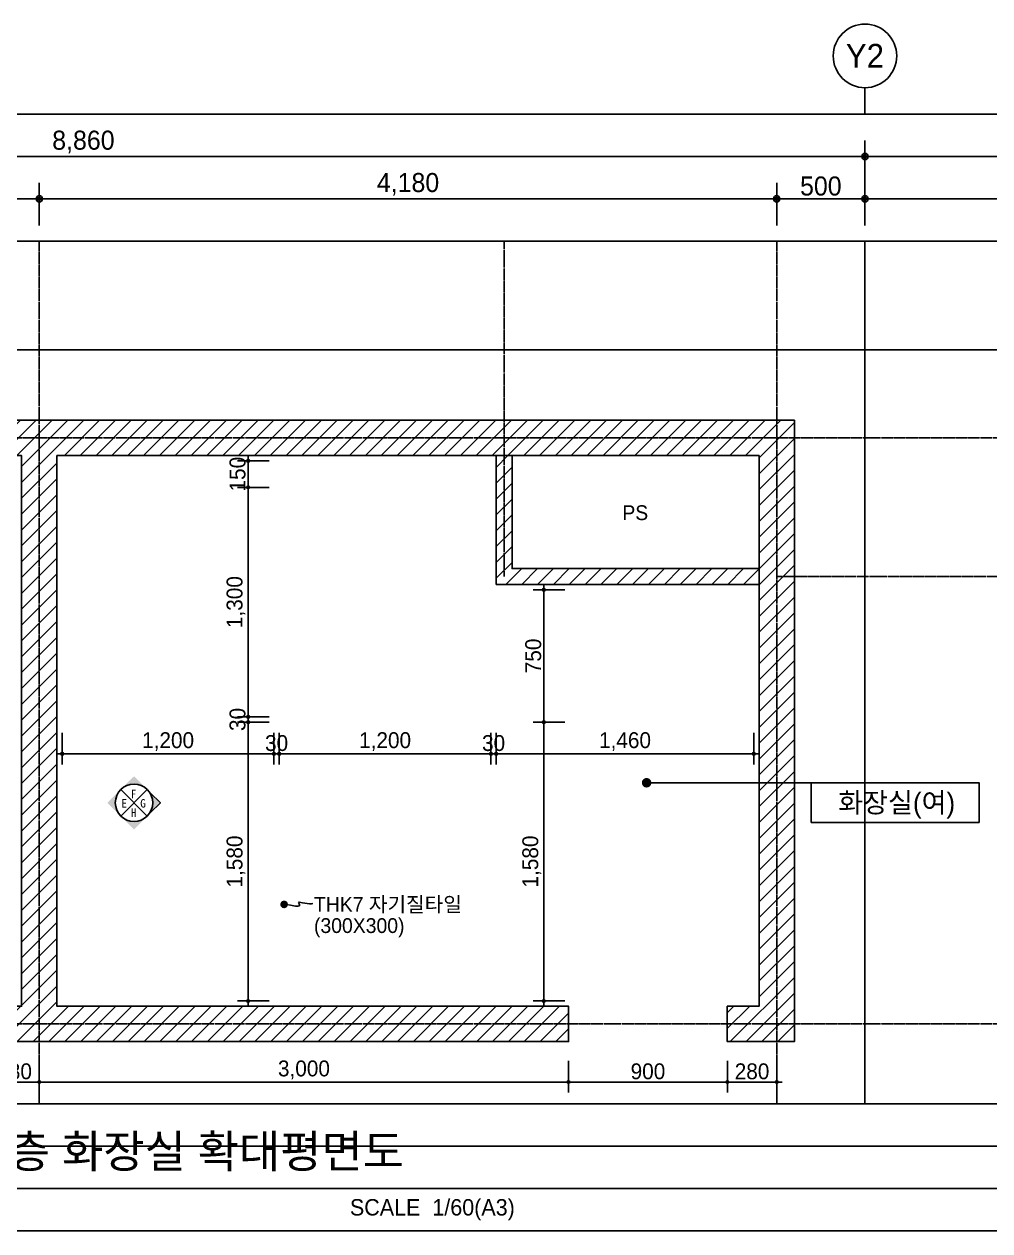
# Model space of a CAD drawing. Header units: millimetres. Extents: x 555 to 100215, y 750 to 17024.
# Drawn here: x 36260 to 41734, y 10187 to 17024 of the extents above; entities that cross this region are included whole.
import ezdxf
from ezdxf.enums import TextEntityAlignment as Align
from ezdxf.xclip import XClip

# ---------------------------------------------------------------- set-up
doc = ezdxf.new("R2010")
doc.units = ezdxf.units.MM
doc.header["$XCLIPFRAME"] = 2
doc.linetypes.add('CEN', pattern=[35, 30, -2, 1, -2])
for name, color, linetype in [('$ZCDB_AUDIT_GENERATED_600D18', 7, 'Continuous'), ('3TEX', 3, 'Continuous'), ('4A.TEC CEN', 1, 'CEN'), ('4A.TEC CEN 보조1', 14, 'CEN'), ('4A.TEC TEXT', 7, 'Continuous'), ('4A.TEC TEXT 2', 3, 'Continuous'), ('4A.TEC 심볼', 7, 'Continuous'), ('4A.TEC 해치 1', 9, 'Continuous'), ('CEN', 1, 'CEN'), ('DIM', 7, 'Continuous'), ('TEX', 3, 'Continuous'), ('㈜SE&C TEXT', 7, 'Continuous')]:
    doc.layers.add(name, color=color, linetype=linetype)
doc.layers.add('DEFPOINT', color=135, linetype='Continuous', plot=False)
doc.styles.add('1', font='')
doc.styles.add('GHS', font='malgun.ttf')
doc.styles.add('나눔고딕', font='')
doc.styles.add('돋움', font='')
doc.styles.add('돋음체', font='')
doc.styles.add('울릉도L', font='')
doc.styles.get('1').set_extended_font_data('DotumChe')
doc.styles.get('나눔고딕').set_extended_font_data('Dotum')
doc.styles.get('돋움').set_extended_font_data('Dotum')
doc.styles.get('돋음체').set_extended_font_data('Dotum')
doc.styles.get('울릉도L').set_extended_font_data('Dotum')
doc.dimstyles.new('DIM(3)', dxfattribs={"dimscale": 600, "dimtxt": 3, "dimasz": 1, "dimexe": 2, "dimexo": 3, "dimgap": 1, "dimtad": 1, "dimdec": 0, "dimzin": 0, "dimdsep": 46, "dimlunit": 6, "dimtxsty": '돋움', "dimblk1": 'DIMDOT', "dimblk2": 'DIMDOT', "dimsah": 1, "dimcen": 2.5, "dimclrd": 1, "dimclre": 1, "dimazin": 0, "dimtfac": 1, "dimtdec": 0, "dimtix": 1, "dimtmove": 2, "dimatfit": 2, "dimldrblk": 'DIMDOT', "dimfxl": 1, "dimtolj": 1, "dimtzin": 0, "dimarcsym": 0})
doc.dimstyles.new('DIM_600(외부치수)', dxfattribs={"dimscale": 400, "dimtxt": 3.3, "dimasz": 1, "dimexe": 2, "dimexo": 2, "dimgap": 1, "dimtad": 1, "dimdec": 0, "dimdsep": 46, "dimlunit": 6, "dimtxsty": '나눔고딕', "dimblk1": 'DIMDOT', "dimblk2": 'DIMDOT', "dimsah": 1, "dimcen": 2.5, "dimdle": 1.5, "dimclrd": 8, "dimclre": 8, "dimclrt": 3, "dimadec": 0, "dimazin": 0, "dimtfac": 1, "dimtdec": 0, "dimtix": 1, "dimtmove": 2, "dimatfit": 3, "dimldrblk": 'DIMDOT', "dimfxl": 1, "dimtvp": 1, "dimtolj": 1, "dimtzin": 0, "dimarcsym": 0})
pattern_1 = [(45, (24911.51, -139.75), (-44.90128, 44.90128), [])]

# ---------------------------------------------------------------- blocks, each defined once
blk = doc.blocks.new('DIMDOT')
at = {"color": 0}
blk.add_line((-2, 0), (2, 0), dxfattribs=at)
for radius in [0.5, 0.25]:
    blk.add_circle((0, 0), radius, dxfattribs=at)
blk = doc.blocks.new('*D84')
at = {"layer": '$ZCDB_AUDIT_GENERATED_600D18', "color": 8, "lineweight": -2, "transparency": 16777216}
for p, q in [((32165.8, 15884.4), (32165.8, 16124.4)), ((36345.8, 15884.4), (36345.8, 16124.4)), ((36309.8, 16034.4), (32201.8, 16034.4))]:
    blk.add_line(p, q, dxfattribs=at)
at = {"layer": 'Defpoints', "color": 0, "transparency": 16777216}
for p in [(32165.8, 16034.4), (32165.8, 15794.4), (36345.8, 15794.4, 1666.7)]:
    blk.add_point(p, dxfattribs=at)
at = {"layer": '$ZCDB_AUDIT_GENERATED_600D18', "color": 8, "lineweight": -2, "transparency": 16777216, "xscale": 36, "yscale": 36, "zscale": 36, "rotation": 180}
blk.add_blockref('DIMDOT', (32165.8, 16034.4), dxfattribs=at)
at = {"layer": '$ZCDB_AUDIT_GENERATED_600D18', "color": 8, "lineweight": -2, "transparency": 16777216, "xscale": 36, "yscale": 36, "zscale": 36}
blk.add_blockref('DIMDOT', (36345.8, 16034.4), dxfattribs=at)
at = {"layer": '$ZCDB_AUDIT_GENERATED_600D18', "color": 3, "transparency": 16777216, "insert": (34255.8, 16116.9), "char_height": 108, "attachment_point": 5, "style": '나눔고딕'}
blk.add_mtext('\\A1;4,180', dxfattribs=at)
blk = doc.blocks.new('*D85')
at = {"layer": '$ZCDB_AUDIT_GENERATED_600D18', "color": 8, "lineweight": -2, "transparency": 16777216}
for p, q in [((32165.8, 15884.4), (32165.8, 16364.4)), ((41025.8, 15884.4), (41025.8, 16364.4)), ((40989.8, 16274.4), (32201.8, 16274.4))]:
    blk.add_line(p, q, dxfattribs=at)
at = {"layer": 'Defpoints', "color": 0, "transparency": 16777216}
for p in [(32165.8, 16274.4), (32165.8, 15794.4, 2344.5), (41025.8, 15794.4, 163.9)]:
    blk.add_point(p, dxfattribs=at)
at = {"layer": '$ZCDB_AUDIT_GENERATED_600D18', "color": 8, "lineweight": -2, "transparency": 16777216, "xscale": 36, "yscale": 36, "zscale": 36, "rotation": 180}
blk.add_blockref('DIMDOT', (32165.8, 16274.4), dxfattribs=at)
at = {"layer": '$ZCDB_AUDIT_GENERATED_600D18', "color": 8, "lineweight": -2, "transparency": 16777216, "xscale": 36, "yscale": 36, "zscale": 36}
blk.add_blockref('DIMDOT', (41025.8, 16274.4), dxfattribs=at)
at = {"layer": '$ZCDB_AUDIT_GENERATED_600D18', "color": 3, "transparency": 16777216, "insert": (36595.8, 16356.9), "char_height": 108, "attachment_point": 5, "style": '나눔고딕'}
blk.add_mtext('\\A1;8,860', dxfattribs=at)
blk = doc.blocks.new('ccs122')
at = {"layer": '4A.TEC 심볼'}
blk.add_line((0, 8), (0, 3), dxfattribs=at)
blk.add_circle((0, 14), 6, dxfattribs=at)
at = {"layer": '4A.TEC TEXT 2', "color": 3, "style": 'GHS'}
blk.add_attdef('NO', text='', height=4.5, dxfattribs=at).set_placement((-0.01, 14.02), align=Align.MIDDLE_CENTER)
blk = doc.blocks.new('*D86')
at = {"layer": '$ZCDB_AUDIT_GENERATED_600D18', "color": 8, "lineweight": -2, "transparency": 16777216}
for p, q in [((36345.8, 15884.4), (36345.8, 16124.4)), ((40525.8, 15884.4), (40525.8, 16124.4)), ((36381.8, 16034.4), (40489.8, 16034.4))]:
    blk.add_line(p, q, dxfattribs=at)
at = {"layer": 'Defpoints', "color": 0, "transparency": 16777216}
for p in [(40525.8, 16034.4), (36345.8, 15794.4, 1666.7), (40525.8, 15794.4, 178.1)]:
    blk.add_point(p, dxfattribs=at)
at = {"layer": '$ZCDB_AUDIT_GENERATED_600D18', "color": 8, "lineweight": -2, "transparency": 16777216, "xscale": 36, "yscale": 36, "zscale": 36, "rotation": 180}
blk.add_blockref('DIMDOT', (36345.8, 16034.4), dxfattribs=at)
at = {"layer": '$ZCDB_AUDIT_GENERATED_600D18', "color": 8, "lineweight": -2, "transparency": 16777216, "xscale": 36, "yscale": 36, "zscale": 36}
blk.add_blockref('DIMDOT', (40525.8, 16034.4), dxfattribs=at)
at = {"layer": '$ZCDB_AUDIT_GENERATED_600D18', "color": 3, "transparency": 16777216, "insert": (38435.8, 16116.9), "char_height": 108, "attachment_point": 5, "style": '나눔고딕'}
blk.add_mtext('\\A1;4,180', dxfattribs=at)
blk = doc.blocks.new('*D88')
at = {"layer": '$ZCDB_AUDIT_GENERATED_600D18', "color": 8, "lineweight": -2, "transparency": 16777216}
for p, q in [((40525.8, 15884.4), (40525.8, 16124.4)), ((41025.8, 15884.4), (41025.8, 16124.4)), ((40989.8, 16034.4), (40561.8, 16034.4))]:
    blk.add_line(p, q, dxfattribs=at)
at = {"layer": 'Defpoints', "color": 0, "transparency": 16777216}
for p in [(40525.8, 16034.4), (40525.8, 15794.4, 178.1), (41025.8, 15794.4, 356.1)]:
    blk.add_point(p, dxfattribs=at)
at = {"layer": '$ZCDB_AUDIT_GENERATED_600D18', "color": 8, "lineweight": -2, "transparency": 16777216, "xscale": 36, "yscale": 36, "zscale": 36, "rotation": 180}
blk.add_blockref('DIMDOT', (40525.8, 16034.4), dxfattribs=at)
at = {"layer": '$ZCDB_AUDIT_GENERATED_600D18', "color": 8, "lineweight": -2, "transparency": 16777216, "xscale": 36, "yscale": 36, "zscale": 36}
blk.add_blockref('DIMDOT', (41025.8, 16034.4), dxfattribs=at)
at = {"layer": '$ZCDB_AUDIT_GENERATED_600D18', "color": 3, "transparency": 16777216, "insert": (40775.8, 16106.5), "char_height": 108, "attachment_point": 5, "style": '나눔고딕'}
blk.add_mtext('\\A1;500', dxfattribs=at)
blk = doc.blocks.new('dwgFD3B')
at = {"layer": '4A.TEC CEN', "color": 250, "ltscale": 500}
blk.add_line((49194.51, -169936.83, -3333.33), (358000, -169936.83, -3333.33), dxfattribs=at)
at = {"layer": '4A.TEC CEN', "color": 250, "ltscale": 500, "elevation": -3333.33}
blk.add_lwpolyline([(169307.63, -39163.16), (169307.63, -267000)], dxfattribs=at)
blk = doc.blocks.new('*D168')
at = {"color": 1, "lineweight": -2, "transparency": 16777216}
for p, q in [((36065.8, 11149.6), (36065.8, 10970.2)), ((36345.8, 11149.6), (36345.8, 10970.2)), ((36080.8, 11030.2), (36330.8, 11030.2))]:
    blk.add_line(p, q, dxfattribs=at)
at = {"layer": 'Defpoints', "color": 0, "transparency": 16777216}
for p in [(36065.8, 11239.6, -828.2), (36345.8, 11239.6, -828.2), (36345.8, 11030.2)]:
    blk.add_point(p, dxfattribs=at)
at = {"color": 1, "lineweight": -2, "transparency": 16777216, "xscale": 15, "yscale": 15, "zscale": 15, "rotation": 180}
blk.add_blockref('DIMDOT', (36065.8, 11030.2), dxfattribs=at)
at = {"color": 1, "lineweight": -2, "transparency": 16777216, "xscale": 15, "yscale": 15, "zscale": 15}
blk.add_blockref('DIMDOT', (36345.8, 11030.2), dxfattribs=at)
at = {"color": 0, "transparency": 16777216, "insert": (36205.8, 11090.3), "char_height": 90, "attachment_point": 5, "style": '돋움'}
blk.add_mtext('\\A1;280', dxfattribs=at)
blk = doc.blocks.new('*D169')
at = {"color": 1, "lineweight": -2, "transparency": 16777216}
for p, q in [((36345.8, 11149.6), (36345.8, 10970.2)), ((39345.8, 11149.6), (39345.8, 10970.2)), ((36360.8, 11030.2), (39330.8, 11030.2))]:
    blk.add_line(p, q, dxfattribs=at)
at = {"layer": 'Defpoints', "color": 0, "transparency": 16777216}
for p in [(36345.8, 11239.6, -828.2), (39345.8, 11239.6, -828.2), (39345.8, 11030.2)]:
    blk.add_point(p, dxfattribs=at)
at = {"color": 1, "lineweight": -2, "transparency": 16777216, "xscale": 15, "yscale": 15, "zscale": 15, "rotation": 180}
blk.add_blockref('DIMDOT', (36345.8, 11030.2), dxfattribs=at)
at = {"color": 1, "lineweight": -2, "transparency": 16777216, "xscale": 15, "yscale": 15, "zscale": 15}
blk.add_blockref('DIMDOT', (39345.8, 11030.2), dxfattribs=at)
at = {"color": 0, "transparency": 16777216, "insert": (37845.8, 11098.9), "char_height": 90, "attachment_point": 5, "style": '돋움'}
blk.add_mtext('\\A1;3,000', dxfattribs=at)
blk = doc.blocks.new('*D170')
at = {"color": 1, "lineweight": -2, "transparency": 16777216}
for p, q in [((39345.8, 11149.6), (39345.8, 10970.2)), ((40245.8, 11149.6), (40245.8, 10970.2)), ((40230.8, 11030.2), (39360.8, 11030.2))]:
    blk.add_line(p, q, dxfattribs=at)
at = {"layer": 'Defpoints', "color": 0, "transparency": 16777216}
for p in [(39345.8, 11239.6, -828.2), (40245.8, 11239.6, -828.2), (39345.8, 11030.2)]:
    blk.add_point(p, dxfattribs=at)
at = {"color": 1, "lineweight": -2, "transparency": 16777216, "xscale": 15, "yscale": 15, "zscale": 15, "rotation": 180}
blk.add_blockref('DIMDOT', (39345.8, 11030.2), dxfattribs=at)
at = {"color": 1, "lineweight": -2, "transparency": 16777216, "xscale": 15, "yscale": 15, "zscale": 15}
blk.add_blockref('DIMDOT', (40245.8, 11030.2), dxfattribs=at)
at = {"color": 0, "transparency": 16777216, "insert": (39795.8, 11090.3), "char_height": 90, "attachment_point": 5, "style": '돋움'}
blk.add_mtext('\\A1;900', dxfattribs=at)
blk = doc.blocks.new('*D171')
at = {"color": 1, "lineweight": -2, "transparency": 16777216}
for p, q in [((40245.8, 11149.6), (40245.8, 10970.2)), ((40525.8, 11149.6), (40525.8, 10970.2)), ((40260.8, 11030.2), (40510.8, 11030.2))]:
    blk.add_line(p, q, dxfattribs=at)
at = {"layer": 'Defpoints', "color": 0, "transparency": 16777216}
for p in [(40245.8, 11239.6, -828.2), (40525.8, 11239.6, -828.2), (40525.8, 11030.2)]:
    blk.add_point(p, dxfattribs=at)
at = {"color": 1, "lineweight": -2, "transparency": 16777216, "xscale": 15, "yscale": 15, "zscale": 15, "rotation": 180}
blk.add_blockref('DIMDOT', (40245.8, 11030.2), dxfattribs=at)
at = {"color": 1, "lineweight": -2, "transparency": 16777216, "xscale": 15, "yscale": 15, "zscale": 15}
blk.add_blockref('DIMDOT', (40525.8, 11030.2), dxfattribs=at)
at = {"color": 0, "transparency": 16777216, "insert": (40385.8, 11090.3), "char_height": 90, "attachment_point": 5, "style": '돋움'}
blk.add_mtext('\\A1;280', dxfattribs=at)
blk = doc.blocks.new('*D147')
at = {"color": 1, "lineweight": -2, "transparency": 16777216}
for p, q in [((38905.8, 13009.6), (38905.8, 12830.2)), ((38935.8, 13009.6), (38935.8, 12830.2)), ((38890.8, 12890.2), (38875.8, 12890.2)), ((38935.8, 12890.2), (38905.8, 12890.2)), ((38950.8, 12890.2), (38965.8, 12890.2))]:
    blk.add_line(p, q, dxfattribs=at)
at = {"layer": 'Defpoints', "color": 0, "transparency": 16777216}
for p in [(38905.8, 13099.6, -828.2), (38935.8, 13099.6, -828.2), (38905.8, 12890.2)]:
    blk.add_point(p, dxfattribs=at)
at = {"color": 1, "lineweight": -2, "transparency": 16777216, "xscale": 15, "yscale": 15, "zscale": 15}
blk.add_blockref('DIMDOT', (38905.8, 12890.2), dxfattribs=at)
at = {"color": 1, "lineweight": -2, "transparency": 16777216, "xscale": 15, "yscale": 15, "zscale": 15, "rotation": 180}
blk.add_blockref('DIMDOT', (38935.8, 12890.2), dxfattribs=at)
at = {"color": 0, "transparency": 16777216, "insert": (38920.8, 12950.3), "char_height": 90, "attachment_point": 5, "style": '돋움'}
blk.add_mtext('\\A1;30', dxfattribs=at)
blk = doc.blocks.new('*D148')
at = {"color": 1, "lineweight": -2, "transparency": 16777216}
for p, q in [((37705.8, 13009.6), (37705.8, 12830.2)), ((38905.8, 13009.6), (38905.8, 12830.2)), ((37720.8, 12890.2), (38890.8, 12890.2))]:
    blk.add_line(p, q, dxfattribs=at)
at = {"layer": 'Defpoints', "color": 0, "transparency": 16777216}
for p in [(37705.8, 13099.6, -828.2), (38905.8, 13099.6, -828.2), (38905.8, 12890.2)]:
    blk.add_point(p, dxfattribs=at)
at = {"color": 1, "lineweight": -2, "transparency": 16777216, "xscale": 15, "yscale": 15, "zscale": 15, "rotation": 180}
blk.add_blockref('DIMDOT', (37705.8, 12890.2), dxfattribs=at)
at = {"color": 1, "lineweight": -2, "transparency": 16777216, "xscale": 15, "yscale": 15, "zscale": 15}
blk.add_blockref('DIMDOT', (38905.8, 12890.2), dxfattribs=at)
at = {"color": 0, "transparency": 16777216, "insert": (38305.8, 12958.9), "char_height": 90, "attachment_point": 5, "style": '돋움'}
blk.add_mtext('\\A1;1,200', dxfattribs=at)
blk = doc.blocks.new('*D149')
at = {"color": 1, "lineweight": -2, "transparency": 16777216}
for p, q in [((37675.8, 13009.6), (37675.8, 12830.2)), ((37705.8, 13009.6), (37705.8, 12830.2)), ((37660.8, 12890.2), (37645.8, 12890.2)), ((37705.8, 12890.2), (37675.8, 12890.2)), ((37720.8, 12890.2), (37735.8, 12890.2))]:
    blk.add_line(p, q, dxfattribs=at)
at = {"layer": 'Defpoints', "color": 0, "transparency": 16777216}
for p in [(37675.8, 13099.6, -828.2), (37705.8, 13099.6, -828.2), (37675.8, 12890.2)]:
    blk.add_point(p, dxfattribs=at)
at = {"color": 1, "lineweight": -2, "transparency": 16777216, "xscale": 15, "yscale": 15, "zscale": 15}
blk.add_blockref('DIMDOT', (37675.8, 12890.2), dxfattribs=at)
at = {"color": 1, "lineweight": -2, "transparency": 16777216, "xscale": 15, "yscale": 15, "zscale": 15, "rotation": 180}
blk.add_blockref('DIMDOT', (37705.8, 12890.2), dxfattribs=at)
at = {"color": 0, "transparency": 16777216, "insert": (37690.8, 12950.3), "char_height": 90, "attachment_point": 5, "style": '돋움'}
blk.add_mtext('\\A1;30', dxfattribs=at)
blk = doc.blocks.new('*D150')
at = {"color": 1, "lineweight": -2, "transparency": 16777216}
for p, q in [((36475.8, 13009.6), (36475.8, 12830.2)), ((37675.8, 13009.6), (37675.8, 12830.2)), ((37660.8, 12890.2), (36490.8, 12890.2))]:
    blk.add_line(p, q, dxfattribs=at)
at = {"layer": 'Defpoints', "color": 0, "transparency": 16777216}
for p in [(36475.8, 13099.6, -828.2), (37675.8, 13099.6, -828.2), (36475.8, 12890.2)]:
    blk.add_point(p, dxfattribs=at)
at = {"color": 1, "lineweight": -2, "transparency": 16777216, "xscale": 15, "yscale": 15, "zscale": 15, "rotation": 180}
blk.add_blockref('DIMDOT', (36475.8, 12890.2), dxfattribs=at)
at = {"color": 1, "lineweight": -2, "transparency": 16777216, "xscale": 15, "yscale": 15, "zscale": 15}
blk.add_blockref('DIMDOT', (37675.8, 12890.2), dxfattribs=at)
at = {"color": 0, "transparency": 16777216, "insert": (37075.8, 12958.9), "char_height": 90, "attachment_point": 5, "style": '돋움'}
blk.add_mtext('\\A1;1,200', dxfattribs=at)
blk = doc.blocks.new('*D151')
at = {"color": 1, "lineweight": -2, "transparency": 16777216}
for p, q in [((38935.8, 13009.6), (38935.8, 12830.2)), ((40395.8, 13009.6), (40395.8, 12830.2)), ((38950.8, 12890.2), (40380.8, 12890.2))]:
    blk.add_line(p, q, dxfattribs=at)
at = {"layer": 'Defpoints', "color": 0, "transparency": 16777216}
for p in [(38935.8, 13099.6, -828.2), (40395.8, 13099.6, -828.2), (40395.8, 12890.2)]:
    blk.add_point(p, dxfattribs=at)
at = {"color": 1, "lineweight": -2, "transparency": 16777216, "xscale": 15, "yscale": 15, "zscale": 15, "rotation": 180}
blk.add_blockref('DIMDOT', (38935.8, 12890.2), dxfattribs=at)
at = {"color": 1, "lineweight": -2, "transparency": 16777216, "xscale": 15, "yscale": 15, "zscale": 15}
blk.add_blockref('DIMDOT', (40395.8, 12890.2), dxfattribs=at)
at = {"color": 0, "transparency": 16777216, "insert": (39665.8, 12958.9), "char_height": 90, "attachment_point": 5, "style": '돋움'}
blk.add_mtext('\\A1;1,460', dxfattribs=at)
blk = doc.blocks.new('*D152')
at = {"color": 1, "lineweight": -2, "transparency": 16777216}
for p, q in [((37529.7, 14564.6), (37529.7, 14579.6)), ((37649.1, 14549.6), (37469.7, 14549.6)), ((37529.7, 14549.6), (37529.7, 14399.6)), ((37649.1, 14399.6), (37469.7, 14399.6)), ((37529.7, 14384.6), (37529.7, 14369.6))]:
    blk.add_line(p, q, dxfattribs=at)
at = {"layer": 'Defpoints', "color": 0, "transparency": 16777216}
for p in [(37739.1, 14549.6, -828.2), (37529.7, 14399.6), (37739.1, 14399.6, -828.2)]:
    blk.add_point(p, dxfattribs=at)
at = {"color": 1, "lineweight": -2, "transparency": 16777216, "xscale": 15, "yscale": 15, "zscale": 15}
for p, rotation in [((37529.7, 14549.6), 270), ((37529.7, 14399.6), 90)]:
    blk.add_blockref('DIMDOT', p, dxfattribs=dict(at, rotation=rotation))
at = {"color": 0, "transparency": 16777216, "insert": (37469.6, 14474.6), "char_height": 90, "attachment_point": 5, "rotation": 90, "style": '돋움'}
blk.add_mtext('\\A1;150', dxfattribs=at)
blk = doc.blocks.new('*D153')
at = {"color": 1, "lineweight": -2, "transparency": 16777216}
for p, q in [((37649.1, 14399.6), (37469.7, 14399.6)), ((37529.7, 13114.6), (37529.7, 14384.6)), ((37649.1, 13099.6), (37469.7, 13099.6))]:
    blk.add_line(p, q, dxfattribs=at)
at = {"layer": 'Defpoints', "color": 0, "transparency": 16777216}
for p in [(37529.7, 14399.6), (37739.1, 14399.6, -828.2), (37739.1, 13099.6, -828.2)]:
    blk.add_point(p, dxfattribs=at)
at = {"color": 1, "lineweight": -2, "transparency": 16777216, "xscale": 15, "yscale": 15, "zscale": 15}
for p, rotation in [((37529.7, 14399.6), 90), ((37529.7, 13099.6), 270)]:
    blk.add_blockref('DIMDOT', p, dxfattribs=dict(at, rotation=rotation))
at = {"color": 0, "transparency": 16777216, "insert": (37460.9, 13749.6), "char_height": 90, "attachment_point": 5, "rotation": 90, "style": '돋움'}
blk.add_mtext('\\A1;1,300', dxfattribs=at)
blk = doc.blocks.new('*D154')
at = {"color": 1, "lineweight": -2, "transparency": 16777216}
for p, q in [((37529.7, 13114.6), (37529.7, 13129.6)), ((37649.1, 13099.6), (37469.7, 13099.6)), ((37649.1, 13069.6), (37469.7, 13069.6)), ((37529.7, 13099.6), (37529.7, 13069.6)), ((37529.7, 13054.6), (37529.7, 13039.6))]:
    blk.add_line(p, q, dxfattribs=at)
at = {"layer": 'Defpoints', "color": 0, "transparency": 16777216}
for p in [(37529.7, 13069.6), (37739.1, 13099.6, -828.2), (37739.1, 13069.6, -828.2)]:
    blk.add_point(p, dxfattribs=at)
at = {"color": 1, "lineweight": -2, "transparency": 16777216, "xscale": 15, "yscale": 15, "zscale": 15}
for p, rotation in [((37529.7, 13099.6), 270), ((37529.7, 13069.6), 90)]:
    blk.add_blockref('DIMDOT', p, dxfattribs=dict(at, rotation=rotation))
at = {"color": 0, "transparency": 16777216, "insert": (37469.6, 13084.6), "char_height": 90, "attachment_point": 5, "rotation": 90, "style": '돋움'}
blk.add_mtext('\\A1;30', dxfattribs=at)
blk = doc.blocks.new('*D155')
at = {"color": 1, "lineweight": -2, "transparency": 16777216}
for p, q in [((37649.1, 13069.6), (37469.7, 13069.6)), ((37529.7, 11504.6), (37529.7, 13054.6)), ((37649.1, 11489.6), (37469.7, 11489.6))]:
    blk.add_line(p, q, dxfattribs=at)
at = {"layer": 'Defpoints', "color": 0, "transparency": 16777216}
for p in [(37529.7, 13069.6), (37739.1, 13069.6, -828.2), (37739.1, 11489.6, -828.2)]:
    blk.add_point(p, dxfattribs=at)
at = {"color": 1, "lineweight": -2, "transparency": 16777216, "xscale": 15, "yscale": 15, "zscale": 15}
for p, rotation in [((37529.7, 13069.6), 90), ((37529.7, 11489.6), 270)]:
    blk.add_blockref('DIMDOT', p, dxfattribs=dict(at, rotation=rotation))
at = {"color": 0, "transparency": 16777216, "insert": (37460.9, 12279.6), "char_height": 90, "attachment_point": 5, "rotation": 90, "style": '돋움'}
blk.add_mtext('\\A1;1,580', dxfattribs=at)
blk = doc.blocks.new('*D156')
at = {"color": 1, "lineweight": -2, "transparency": 16777216}
for p, q in [((39325.3, 13819.6), (39145.9, 13819.6)), ((39205.9, 13084.6), (39205.9, 13804.6)), ((39325.3, 13069.6), (39145.9, 13069.6))]:
    blk.add_line(p, q, dxfattribs=at)
at = {"layer": 'Defpoints', "color": 0, "transparency": 16777216}
for p in [(39205.9, 13819.6), (39415.3, 13819.6, -35338.2), (39415.3, 13069.6, -24229.8)]:
    blk.add_point(p, dxfattribs=at)
at = {"color": 1, "lineweight": -2, "transparency": 16777216, "xscale": 15, "yscale": 15, "zscale": 15}
for p, rotation in [((39205.9, 13819.6), 90), ((39205.9, 13069.6), 270)]:
    blk.add_blockref('DIMDOT', p, dxfattribs=dict(at, rotation=rotation))
at = {"color": 0, "transparency": 16777216, "insert": (39145.9, 13444.6), "char_height": 90, "attachment_point": 5, "rotation": 90, "style": '돋움'}
blk.add_mtext('\\A1;750', dxfattribs=at)
blk = doc.blocks.new('*D157')
at = {"color": 1, "lineweight": -2, "transparency": 16777216}
for p, q in [((39325.3, 13069.6), (39145.9, 13069.6)), ((39205.9, 13054.6), (39205.9, 11504.6)), ((39325.3, 11489.6), (39145.9, 11489.6))]:
    blk.add_line(p, q, dxfattribs=at)
at = {"layer": 'Defpoints', "color": 0, "transparency": 16777216}
for p in [(39415.3, 13069.6, -24229.8), (39205.9, 11489.6), (39415.3, 11489.6, -47631.5)]:
    blk.add_point(p, dxfattribs=at)
at = {"color": 1, "lineweight": -2, "transparency": 16777216, "xscale": 15, "yscale": 15, "zscale": 15}
for p, rotation in [((39205.9, 13069.6), 90), ((39205.9, 11489.6), 270)]:
    blk.add_blockref('DIMDOT', p, dxfattribs=dict(at, rotation=rotation))
at = {"color": 0, "transparency": 16777216, "insert": (39137.2, 12279.6), "char_height": 90, "attachment_point": 5, "rotation": 90, "style": '돋움'}
blk.add_mtext('\\A1;1,580', dxfattribs=at)
blk = doc.blocks.new('569asd6f')
at = {"layer": 'TEX'}
h = blk.add_hatch(color=256, dxfattribs=at)
h.paths.add_polyline_path([(2008889, -265925), (2008764, -266051), (2008889, -266176, -0.198912), (2008838, -266051, -0.198912)])
h.paths.add_polyline_path([(2009140, -265925), (2009015, -265800), (2008889, -265925, -0.414214)])
h.paths.add_polyline_path([(2009265, -266051), (2009140, -265925, -0.198912), (2009191, -266051, -0.198912), (2009140, -266176)])
h.paths.add_polyline_path([(2009140, -266176, -0.414214), (2008889, -266176), (2009015, -266301)])
at = {"layer": 'DIM'}
blk.add_lwpolyline([(2008919, -266205), (2009015, -266301), (2009110, -266205)], dxfattribs=at)
blk.add_circle((2009015, -266051), 177, dxfattribs=at)
at = {"layer": 'TEX'}
for p, q in [((2008889, -266176), (2009140, -265925)), ((2008889, -265925), (2009140, -266176))]:
    blk.add_line(p, q, dxfattribs=at)

msp = doc.modelspace()

# ---------------------------------------------------------------- hatches: boundary and pattern name
at = {"layer": '4A.TEC 해치 1'}
h = msp.add_hatch(dxfattribs=at)
h.set_pattern_fill('ANSI31', color=256, scale=20)
h.set_pattern_definition(pattern_1)
h.paths.add_polyline_path([(32065.77, 14779.61), (40625.77, 14779.61), (40625.77, 11259.61), (40245.77, 11259.62), (40245.77, 11459.62), (40425.77, 11459.61), (40425.77, 14579.61), (36445.77, 14579.61), (36445.77, 11459.62), (39345.78, 11459.62), (39345.77, 11259.62), (36065.78, 11259.62), (36065.78, 11459.62), (36245.77, 11459.62), (36245.77, 14579.61), (32265.77, 14579.61), (32265.77, 11459.62), (35165.78, 11459.62), (35165.78, 11259.62), (32065.77, 11259.62)])
h = msp.add_hatch(dxfattribs=at)
h.set_pattern_fill('ANSI31', color=256, scale=20)
h.set_pattern_definition(pattern_1)
h.paths.add_polyline_path([(38935.77, 14579.61), (39025.77, 14579.61), (39025.77, 13939.61), (40425.77, 13939.61), (40425.77, 13849.61), (38935.77, 13849.61)])

# ---------------------------------------------------------------- linework, layer by layer
msp.add_line((39788.12, 12725.9), (40721.89, 12725.9))
at = {"layer": '4A.TEC CEN 보조1'}
for p, q in [((36345.77, 10906.87, 1666.67), (36345.77, 15794.45, 1666.67)), ((38980.77, 13894.61, 1666.67), (38980.77, 15794.45, 1666.67)), ((40525.77, 10906.87, 1666.67), (40525.77, 15794.45, 1666.67)), ((31249.86, 14679.61, 1666.67), (41980.14, 14679.61, 1666.67)), ((40525.77, 13894.61, 1666.67), (41980.14, 13894.61, 1666.67)), ((31249.86, 11359.62, 1666.67), (41980.14, 11359.62, 1666.67))]:
    msp.add_line(p, q, dxfattribs=at)
at = {"layer": '4A.TEC 심볼'}
msp.add_line((34130.58, 10426.87), (39099.42, 10426.87), dxfattribs=at)
at = {"layer": '4A.TEC 심볼', "const_width": 26.9}
msp.add_lwpolyline([(39788.12, 12739.35, -1), (39788.12, 12712.45, -1)], format="xyb", close=True, dxfattribs=at)
at = {"layer": '4A.TEC 심볼'}
msp.add_lwpolyline([(40721.89, 12500.9), (41672.87, 12500.9), (41672.87, 12725.9), (40721.89, 12725.9)], close=True, dxfattribs=at)
at = {"layer": '4A.TEC 해치 1', "elevation": 1666.67}
for points in [[(32065.77, 14779.61), (40625.77, 14779.61), (40625.77, 11259.61), (40245.77, 11259.62), (40245.77, 11459.62), (40425.77, 11459.61), (40425.77, 14579.61), (36445.77, 14579.61), (36445.77, 11459.62), (39345.78, 11459.62), (39345.77, 11259.62), (36065.78, 11259.62), (36065.78, 11459.62), (36245.77, 11459.62), (36245.77, 14579.61), (32265.77, 14579.61), (32265.77, 11459.62), (35165.78, 11459.62), (35165.78, 11259.62), (32065.77, 11259.62)], [(38935.77, 14579.61), (39025.77, 14579.61), (39025.77, 13939.61), (40425.77, 13939.61), (40425.77, 13849.61), (38935.77, 13849.61)]]:
    msp.add_lwpolyline(points, close=True, dxfattribs=at)
at = {"layer": 'CEN'}
msp.add_lwpolyline([(37726.79, 12041.13), (37769.28, 12031.43), (37797.16, 12026.96), (37813.24, 12026.6), (37820.35, 12029.24), (37821.32, 12033.76), (37818.97, 12039.05), (37816.12, 12043.99), (37815.6, 12047.48), (37819.57, 12048.68), (37827.56, 12047.97), (37838.42, 12046.03), (37851.01, 12043.51), (37864.21, 12041.1), (37876.85, 12039.45), (37887.81, 12039.24), (37895.95, 12041.13)], dxfattribs=at)
at = {"layer": 'DEFPOINT'}
for points in [[(30529.86, 16514.45), (42700.14, 16514.45), (42700.14, 10186.87), (30529.86, 10186.87)], [(30769.86, 16274.45), (42460.14, 16274.45), (42460.14, 10426.87), (30769.86, 10426.87)], [(31009.86, 16034.45), (42220.14, 16034.45), (42220.14, 10666.87), (31009.86, 10666.87)], [(31249.86, 15794.45), (41980.14, 15794.45), (41980.14, 10906.87), (31249.86, 10906.87)]]:
    msp.add_lwpolyline(points, close=True, dxfattribs=at)
at = {"layer": '㈜SE&C TEXT', "color": 1, "const_width": 21.52}
msp.add_lwpolyline([(37722.75, 12036.63, -1), (37744.27, 12036.63, -1)], format="xyb", close=True, dxfattribs=at)

# ---------------------------------------------------------------- block references
ref = msp.add_blockref('dwgFD3B', (210962.61, 184487.24, 0.45), dxfattribs=dict(rotation=270))
XClip(ref).set_block_clipping_path([(168692.792584857, -179712.7445086678), (173580.3628020491, -168982.4734572312)])
at = {"xscale": 0.6, "yscale": 0.6, "zscale": 0.6, "rotation": 90}
msp.add_blockref('569asd6f', (-122747.88, -1192796.56), dxfattribs=at)
at = {"layer": '4A.TEC 심볼'}
ref = msp.add_blockref('ccs122', (41025.77, 16424.45, -7021.89), dxfattribs=dict(at, xscale=29.999999864981, yscale=29.999999864981, zscale=29.999999864981))
ref.add_attrib('NO', 'Y2', dxfattribs={"layer": '0', "color": 3, "height": 135, "style": '울릉도L'}).set_placement((41025.59, 16844.98, -7021.89), align=Align.MIDDLE_CENTER)

# ---------------------------------------------------------------- texts
at = {"layer": '3TEX', "style": '1'}
for s, p in [('F', (36880.41, 12662.35)), ('E', (36827.36, 12609.29)), ('G', (36933.47, 12609.29)), ('H', (36880.41, 12556.24))]:
    msp.add_text(s, height=48, dxfattribs=at).set_placement(p, align=Align.MIDDLE_CENTER)
at = {"layer": '4A.TEC TEXT', "style": '돋움'}
for s, p in [('PS', (39650.65, 14256.19, -828.19)), ('THK7 자기질타일', (37902.67, 12036.63)), ('(300X300)', (37902.67, 11916.63))]:
    msp.add_text(s, height=84, rotation=360, dxfattribs=at).set_placement(p, align=Align.MIDDLE_LEFT)
at = {"layer": '4A.TEC TEXT', "color": 3, "style": '돋음체'}
msp.add_text('화장실(여)', height=112.5, dxfattribs=at).set_placement((41205.62, 12613.4), align=Align.MIDDLE_CENTER)
at = {"layer": '4A.TEC TEXT 2', "color": 3, "style": '나눔고딕'}
msp.add_text('지하1~지상1층 화장실 확대평면도', height=186.3, dxfattribs=at).set_placement((34824.72, 10488.97), align=Align.BOTTOM_LEFT)
msp.add_text('SCALE  1/60(A3)', height=93.15, dxfattribs=at).set_placement((39041.1, 10245.89), align=Align.BOTTOM_RIGHT)

# ---------------------------------------------------------------- dimensions: what is measured, and where the dimension line sits
at = {"layer": '$ZCDB_AUDIT_GENERATED_600D18'}
for base, p1, p2, picture, middle in [((32165.77, 16274.45, -3689.01), (41025.77, 15794.45, -3525.13), (32165.77, 15794.45, -1344.5), '*D85', (36595.77, 16356.92, -3689.01)), ((32165.77, 16034.45, -3689.01), (36345.77, 15794.45, -2022.34), (32165.77, 15794.45, -3689.01), '*D84', (34255.77, 16116.92, -3689.01))]:
    dim = msp.add_linear_dim(base=base, p1=p1, p2=p2, dimstyle='DIM_600(외부치수)', override={"dimscale": 300, "dimtxt": 0.36, "dimasz": 0.12, "dimexe": 0.3, "dimexo": 0.3, "dimgap": 0.06, "dimdec": 1, "dimblk1": 'DIMDOT', "dimblk2": 'DIMDOT', "dimdle": 0.06}, dxfattribs=at)
    dim.commit()
    dim.dimension.update_dxf_attribs({"geometry": picture, "text_midpoint": middle})
for p1, angle, picture, middle in [((36345.77, 15794.45, -2022.34), 180, '*D86', (38435.77, 16116.92, -3689.01)), ((41025.77, 15794.45, -3332.88), 0, '*D88', (40775.77, 16106.52, -3689.01))]:
    dim = msp.add_linear_dim(base=(40525.77, 16034.45, -3689.01), p1=p1, p2=(40525.77, 15794.45, -3510.95), angle=angle, dimstyle='DIM_600(외부치수)', override={"dimscale": 300, "dimtxt": 0.36, "dimasz": 0.12, "dimexe": 0.3, "dimexo": 0.3, "dimgap": 0.06, "dimdec": 1, "dimblk1": 'DIMDOT', "dimblk2": 'DIMDOT', "dimdle": 0.06}, dxfattribs=at)
    dim.commit()
    dim.dimension.update_dxf_attribs({"geometry": picture, "text_midpoint": middle})
for base, p1, p2, angle, picture, middle in [((37529.66, 14399.61, 2494.86), (37739.06, 14549.61, 1666.67), (37739.06, 14399.61, 1666.67), 90, '*D152', (37469.6, 14474.61, 2494.86)), ((37529.66, 14399.61, 2494.86), (37739.06, 13099.61, 1666.67), (37739.06, 14399.61, 1666.67), 270, '*D153', (37460.93, 13749.61, 2494.86)), ((39205.93, 13819.61, 2494.86), (39415.33, 13069.61, -21734.93), (39415.33, 13819.61, -32843.33), 270, '*D156', (39145.87, 13444.61, 2494.86)), ((37529.66, 13069.61, 2494.86), (37739.06, 13099.61, 1666.67), (37739.06, 13069.61, 1666.67), 90, '*D154', (37469.6, 13084.61, 2494.86)), ((37529.66, 13069.61, 2494.86), (37739.06, 11489.62, 1666.67), (37739.06, 13069.61, 1666.67), 270, '*D155', (37460.93, 12279.62, 2494.86)), ((38905.77, 12890.21, 2494.86), (37705.77, 13099.61, 1666.67), (38905.77, 13099.61, 1666.67), 180, '*D148', (38305.77, 12958.94, 2494.86)), ((40395.77, 12890.21, 2494.86), (38935.77, 13099.61, 1666.67), (40395.77, 13099.61, 1666.67), 180, '*D151', (39665.77, 12958.94, 2494.86)), ((39205.93, 11489.62, 2494.86), (39415.33, 13069.61, -21734.93), (39415.33, 11489.62, -45136.59), 90, '*D157', (39137.2, 12279.62, 2494.86)), ((36345.77, 11030.22, 2494.86), (36065.78, 11239.62, 1666.67), (36345.77, 11239.62, 1666.67), 180, '*D168', (36205.78, 11090.28, 2494.86)), ((39345.78, 11030.21, 2494.86), (36345.77, 11239.62, 1666.67), (39345.78, 11239.62, 1666.67), 180, '*D169', (37845.78, 11098.94, 2494.86)), ((40525.77, 11030.21, 2494.86), (40245.78, 11239.62, 1666.67), (40525.77, 11239.62, 1666.67), 180, '*D171', (40385.78, 11090.27, 2494.86))]:
    dim = msp.add_linear_dim(base=base, p1=p1, p2=p2, angle=angle, dimstyle='DIM(3)', override={"dimscale": 50, "dimtxt": 1.8, "dimasz": 0.3, "dimexe": 1.2, "dimexo": 1.8, "dimgap": 0.3})
    dim.commit()
    dim.dimension.update_dxf_attribs({"geometry": picture, "text_midpoint": middle})
for base, p1, p2, picture, middle in [((36475.77, 12890.21, 2494.86), (37675.77, 13099.61, 1666.67), (36475.77, 13099.61, 1666.67), '*D150', (37075.77, 12958.94, 2494.86)), ((37675.77, 12890.21, 2494.86), (37705.77, 13099.61, 1666.67), (37675.77, 13099.61, 1666.67), '*D149', (37690.77, 12950.27, 2494.86)), ((38905.77, 12890.21, 2494.86), (38935.77, 13099.61, 1666.67), (38905.77, 13099.61, 1666.67), '*D147', (38920.77, 12950.27, 2494.86)), ((39345.78, 11030.21, 2494.86), (40245.78, 11239.62, 1666.67), (39345.78, 11239.62, 1666.67), '*D170', (39795.78, 11090.27, 2494.86))]:
    dim = msp.add_linear_dim(base=base, p1=p1, p2=p2, dimstyle='DIM(3)', override={"dimscale": 50, "dimtxt": 1.8, "dimasz": 0.3, "dimexe": 1.2, "dimexo": 1.8, "dimgap": 0.3})
    dim.commit()
    dim.dimension.update_dxf_attribs({"geometry": picture, "text_midpoint": middle})

doc.saveas('drawing.dxf')
